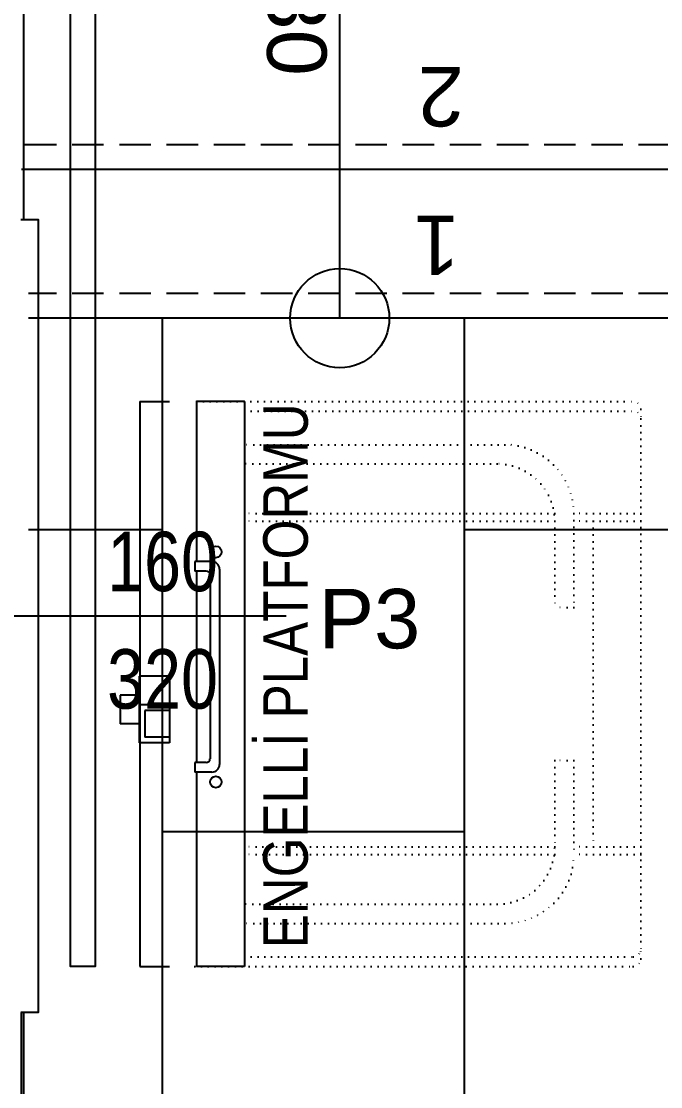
# Model space of a CAD drawing. Header units: inches. Extents: x 21 to 32698, y 13 to 3712.
# Drawn here: x 6846.8 to 6975.8, y 1292.1 to 1507.1 of the extents above; entities that cross this region are included whole.
import ezdxf
from ezdxf.enums import TextEntityAlignment as Align

# ---------------------------------------------------------------- set-up
doc = ezdxf.new("R2010")
doc.units = ezdxf.units.IN
doc.header["$MEASUREMENT"] = 0
doc.set_wipeout_variables(frame=1)
doc.linetypes.add('DOT', pattern=[6.35, 0, -6.35])
doc.linetypes.add('HIDDEN', pattern=[9.525, 6.35, -3.175])
for name, color, linetype, lineweight in [('Z_MİM_-KM-FLOR-HRAL', 8, 'Continuous', 25), ('Z_MİM_-KM-GLAZ', 8, 'Continuous', 25), ('Z_MİM_-KM-GLAZ-CURT', 8, 'Continuous', 25), ('Z_MİM_-KM-GLAZ-IDEN', 8, 'Continuous', 25), ('Z_MİM_-KM-Gor-15', 8, 'Continuous', 25), ('Z_MİM_-KM-IRON-09', 8, 'Continuous', 25), ('Z_MİM_-KM-PAINT', 8, 'Continuous', 25), ('Z_MİM_-KM-PATTERN-00', 8, 'Continuous', 25), ('Z_MİM_-KM-PAVEMENT', 8, 'Continuous', 25), ('Z_MİM_-KM-RAY-2', 8, 'DOT', 25), ('Z_MİM_-KM-STRS', 8, 'Continuous', 25), ('Z_MİM_-KM-STRS-ANNO', 8, 'Continuous', 25), ('Z_MİM_-KM-STRS-HID', 8, 'HIDDEN', 25), ('Z_MİM_-KM-STRS-IDEN', 8, 'Continuous', 25), ('Z_MİM_-KM-TEXT-DETL', 8, 'Continuous', 25), ('Z_MİM_-KM-WALL', 8, 'Continuous', 25), ('Z_MİM_1-kupeste', 8, 'Continuous', 25)]:
    doc.layers.add(name, color=color, linetype=linetype, lineweight=lineweight)
doc.styles.add('-KM-OLCU', font='ARIALN.TTF')
doc.styles.add('Arial', font='arial.ttf', dxfattribs={"height": 100})
doc.styles.add('STYLE1', font='arial.ttf', dxfattribs={"height": 1})

# ---------------------------------------------------------------- blocks, each defined once
blk = doc.blocks.new('TRETUVAR')
at = {"layer": 'Z_MİM_-KM-PATTERN-00'}
h = blk.add_hatch(dxfattribs=at)
h.set_pattern_fill('AR-B816', color=256, scale=0.3, angle=90)
h.set_pattern_definition([(90, (21322.77, 490.03), (-60.96, 4e-15), []), (180, (21322.77, 490.03), (-60.96, -60.96), [60.96, -60.96])])
h.paths.add_polyline_path([(22632.77, 2700.03), (19252.77, 2700.03), (19252.77, 2750.03), (19097.77, 2750.03), (19097.77, 2610.03), (22542.77, 2610.03), (22542.77, 2080.13), (22697.77, 2080.13), (22697.77, 1460.13), (22542.77, 1460.13), (22542.77, 980.03), (21222.77, 980.03), (21222.77, 590.03), (20152.77, 590.03), (20152.77, 980.03), (19012.77, 980.03), (19012.77, 1635.03), (18722.77, 1635.03), (18722.77, 2610.03), (18807.77, 2610.03), (18807.77, 2750.03), (18632.77, 2750.03), (18632.77, 1545.03), (18922.77, 1545.03), (18922.77, 890.03), (19882.77, 890.03), (19882.77, 665.02), (20022.75, 665.03), (20022.77, 490.03), (21322.77, 490.03), (21322.77, 890.03), (22632.77, 890.03), (22632.77, 1220.13), (22797.77, 1220.13), (22797.77, 2180.13), (22632.77, 2180.13)])
h.paths.add_polyline_path([(19082.77, 2750.03), (18822.77, 2750.03), (18822.77, 2610.03), (19082.77, 2610.03)], flags=16)
at = {"layer": 'Z_MİM_-KM-PAVEMENT'}
blk.add_lwpolyline([(22542.77, 1460.13), (22542.77, 980.03), (21222.77, 980.03), (21222.77, 590.03), (20152.77, 590.03), (20152.77, 980.03), (19012.77, 980.03), (19012.77, 1635.03), (18722.77, 1635.03), (18722.77, 2610.03), (22542.77, 2610.03), (22542.77, 2080.13), (22697.77, 2080.13), (22697.77, 1460.13)], close=True, dxfattribs=at)
blk = doc.blocks.new('*U176')
at = {"layer": 'Z_MİM_-KM-GLAZ-IDEN', "color": 7, "linetype": 'Continuous', "ltscale": 2, "style": 'STYLE1'}
blk.add_text('P3', height=12, rotation=90, dxfattribs=at).set_placement((86.54, 85.35), align=Align.CENTER)
at = {"layer": 'Z_MİM_-KM-GLAZ-IDEN', "color": 7, "linetype": 'Continuous', "ltscale": 2, "style": 'STYLE1', "width": 0.8}
for s, p in [('160', (75, 43.59)), ('320', (98.71, 43.59))]:
    blk.add_text(s, height=12, rotation=90, dxfattribs=at).set_placement(p, align=Align.CENTER)
blk.add_wipeout([(160, -25), (160, 16.5), (0, 16.5), (0, -25)])
at = {"layer": 'Z_MİM_-KM-GLAZ-CURT'}
blk.add_lwpolyline([(0, 15), (0, 18.5), (160, 18.5), (160, 15)], dxfattribs=at)
at = {"layer": 'Z_MİM_-KM-GLAZ-IDEN', "ltscale": 1.5}
blk.add_line((80, -28.52), (80, 68.52), dxfattribs=at)
blk = doc.blocks.new('-KM_Engelli Platformu PLAN')
at = {"layer": 'Z_MİM_-KM-Gor-15'}
for p, q in [((7606.81, 3681.28), (7612.78, 3681.28)), ((7606.81, 3681.28), (7606.81, 3567.3)), ((7618.24, 3681.28), (7618.24, 3649.02)), ((7627.9, 3681.28), (7618.24, 3681.28)), ((7627.9, 3681.28), (7627.9, 3661.52)), ((7627.9, 3661.52), (7627.9, 3619.02)), ((7621.33, 3649.02), (7617.86, 3649.02)), ((7620.17, 3647.08), (7617.86, 3647.08)), ((7618.24, 3647.08), (7618.24, 3608.45)), ((7622.88, 3647.47), (7622.88, 3608.06)), ((7620.95, 3646.31), (7620.95, 3609.22)), ((7627.9, 3619.02), (7627.9, 3567.3)), ((7620.17, 3608.45), (7617.86, 3608.45)), ((7621.33, 3606.52), (7617.86, 3606.52)), ((7618.24, 3606.52), (7618.24, 3567.3)), ((7606.81, 3567.3), (7612.78, 3567.3)), ((7627.9, 3567.3), (7618.24, 3567.3))]:
    blk.add_line(p, q, dxfattribs=at)
for centre in [(7622.11, 3650.95), (7622.11, 3604.52)]:
    blk.add_circle(centre, 1.16, dxfattribs=at)
for centre, radius, start, end in [((7621.33, 3647.47), 1.55, 0, 90), ((7620.17, 3646.31), 0.773, 0, 90), ((7620.17, 3609.22), 0.773, 270, 0), ((7621.33, 3608.06), 1.55, 270, 0)]:
    blk.add_arc(centre, radius, start, end, dxfattribs=at)
at = {"layer": 'Z_MİM_-KM-IRON-09'}
for p, q in [((7612.78, 3625.91), (7606.65, 3625.91)), ((7606.65, 3625.91), (7606.65, 3612.39)), ((7612.78, 3625.91), (7612.78, 3612.39)), ((7606.65, 3622.05), (7602.79, 3622.05)), ((7602.79, 3622.05), (7602.79, 3616.25)), ((7612.78, 3620.12), (7606.65, 3620.12)), ((7612.78, 3618.96), (7607.81, 3618.96)), ((7607.81, 3618.96), (7607.81, 3613.55)), ((7606.65, 3616.25), (7602.79, 3616.25)), ((7612.78, 3612.39), (7606.65, 3612.39)), ((7612.78, 3613.55), (7607.81, 3613.55))]:
    blk.add_line(p, q, dxfattribs=at)
at = {"layer": 'Z_MİM_-KM-RAY-2', "ltscale": 0.2}
for p, q in [((7618.24, 3681.28), (7706.36, 3681.28)), ((7627.9, 3679.35), (7706.36, 3679.35)), ((7707.9, 3679.73), (7707.9, 3677.8)), ((7707.9, 3677.8), (7707.9, 3570.78)), ((7680.47, 3672.58), (7627.9, 3672.58)), ((7678.92, 3668.72), (7627.9, 3668.72)), ((7690.52, 3658.68), (7627.9, 3658.68)), ((7694.38, 3658.68), (7694.38, 3639.74)), ((7707.9, 3658.68), (7694.38, 3658.68)), ((7690.52, 3657.13), (7627.9, 3657.13)), ((7690.52, 3657.13), (7690.52, 3639.74)), ((7707.9, 3657.13), (7694.38, 3657.13)), ((7698.24, 3657.13), (7698.24, 3591.45)), ((7694.38, 3639.74), (7690.52, 3639.74)), ((7690.52, 3608.83), (7690.52, 3591.45)), ((7694.38, 3608.83), (7690.52, 3608.83)), ((7694.38, 3608.83), (7694.38, 3589.9)), ((7690.52, 3591.45), (7627.9, 3591.45)), ((7707.9, 3591.45), (7694.38, 3591.45)), ((7690.52, 3589.9), (7627.9, 3589.9)), ((7707.9, 3589.9), (7694.38, 3589.9)), ((7678.92, 3579.86), (7627.9, 3579.86)), ((7680.47, 3575.99), (7627.9, 3575.99)), ((7627.9, 3569.23), (7706.36, 3569.23)), ((7707.9, 3568.85), (7707.9, 3570.78)), ((7617.86, 3567.3), (7706.36, 3567.3))]:
    blk.add_line(p, q, dxfattribs=at)
for centre, radius, start, end in [((7706.36, 3679.73), 1.55, 0, 90), ((7706.36, 3677.8), 1.55, 0, 90), ((7680.47, 3658.68), 13.91, 0, 90), ((7678.92, 3657.13), 11.59, 0, 90), ((7678.92, 3591.45), 11.59, 270, 0), ((7680.47, 3589.9), 13.91, 270, 0), ((7706.36, 3570.78), 1.55, 270, 0), ((7706.36, 3568.85), 1.55, 270, 0)]:
    blk.add_arc(centre, radius, start, end, dxfattribs=at)
at = {"layer": 'Z_MİM_1-kupeste'}
for p, q in [((7617.86, 3649.02), (7617.86, 3647.08)), ((7617.86, 3608.45), (7617.86, 3606.52))]:
    blk.add_line(p, q, dxfattribs=at)
at = {"layer": 'Z_MİM_-KM-TEXT-DETL', "color": 7, "insert": (7636.25, 3625.94), "char_height": 9, "width": 156.214, "attachment_point": 5, "rotation": 90, "style": '-KM-OLCU'}
blk.add_mtext('ENGELLİ PLATFORMU', dxfattribs=at)

msp = doc.modelspace()

# ---------------------------------------------------------------- linework, layer by layer
at = {"layer": 'Z_MİM_-KM-PAINT'}
msp.add_lwpolyline([(4657.26, 1293.06), (4657.26, 966.58), (3316.26, 966.58), (3316.26, 1621.58), (3026.26, 1621.58), (3026.26, 2597.58), (6847.26, 2597.58), (6847.26, 966.58), (5326.26, 966.58), (5326.26, 1293.06)], dxfattribs=at)
at = {"layer": 'Z_MİM_-KM-STRS'}
for p, q in [((6991.76, 1477.18), (6846.84, 1477.18)), ((6991.76, 1447.18), (6846.84, 1447.18))]:
    msp.add_line(p, q, dxfattribs=at)
at = {"layer": 'Z_MİM_-KM-STRS-ANNO'}
msp.add_lwpolyline([(6911.06, 1447.18), (6911.08, 1637.28)], dxfattribs=at)
msp.add_circle((6911.06, 1447.18), 10, dxfattribs=at)
at = {"layer": 'Z_MİM_-KM-STRS-HID'}
for p, q in [((6996.76, 1482.18), (6846.84, 1482.18)), ((6996.76, 1452.18), (6846.84, 1452.18))]:
    msp.add_line(p, q, dxfattribs=at)

# ---------------------------------------------------------------- block references
at = {"layer": 'Z_MİM_-KM-STRS'}
msp.add_blockref('TRETUVAR', (-15696.01, -12.95), dxfattribs=at)

# ---------------------------------------------------------------- texts
at = {"layer": 'Z_MİM_-KM-STRS-IDEN', "color": 7, "style": 'Arial'}
msp.add_text('M02 7x16.00/30', height=12, rotation=270, dxfattribs=at).set_placement((6902.4, 1556.19), align=Align.MIDDLE_CENTER)
for s, p in [('2', (6936.13, 1497.88)), ('1', (6935.27, 1467.88))]:
    msp.add_text(s, height=12, rotation=180, dxfattribs=at).set_placement(p)

# ---------------------------------------------------------------- next in the draw order: block references
at = {"layer": 'Z_MİM_-KM-GLAZ', "ltscale": 1.5, "rotation": 270}
msp.add_blockref('*U176', (6831.71, 1467.08), dxfattribs=at)

# ---------------------------------------------------------------- next in the draw order: linework, layer by layer
at = {"layer": 'Z_MİM_-KM-FLOR-HRAL'}
msp.add_lwpolyline([(6861.71, 1652.18), (6861.71, 1316.35), (6856.71, 1316.35), (6856.71, 1652.18)], close=True, dxfattribs=at)

# ---------------------------------------------------------------- next in the draw order: block references
at = {"layer": 'Z_MİM_-KM-WALL'}
msp.add_blockref('-KM_Engelli Platformu PLAN', (-736.07, -2250.95), dxfattribs=at)

doc.saveas('drawing.dxf')
